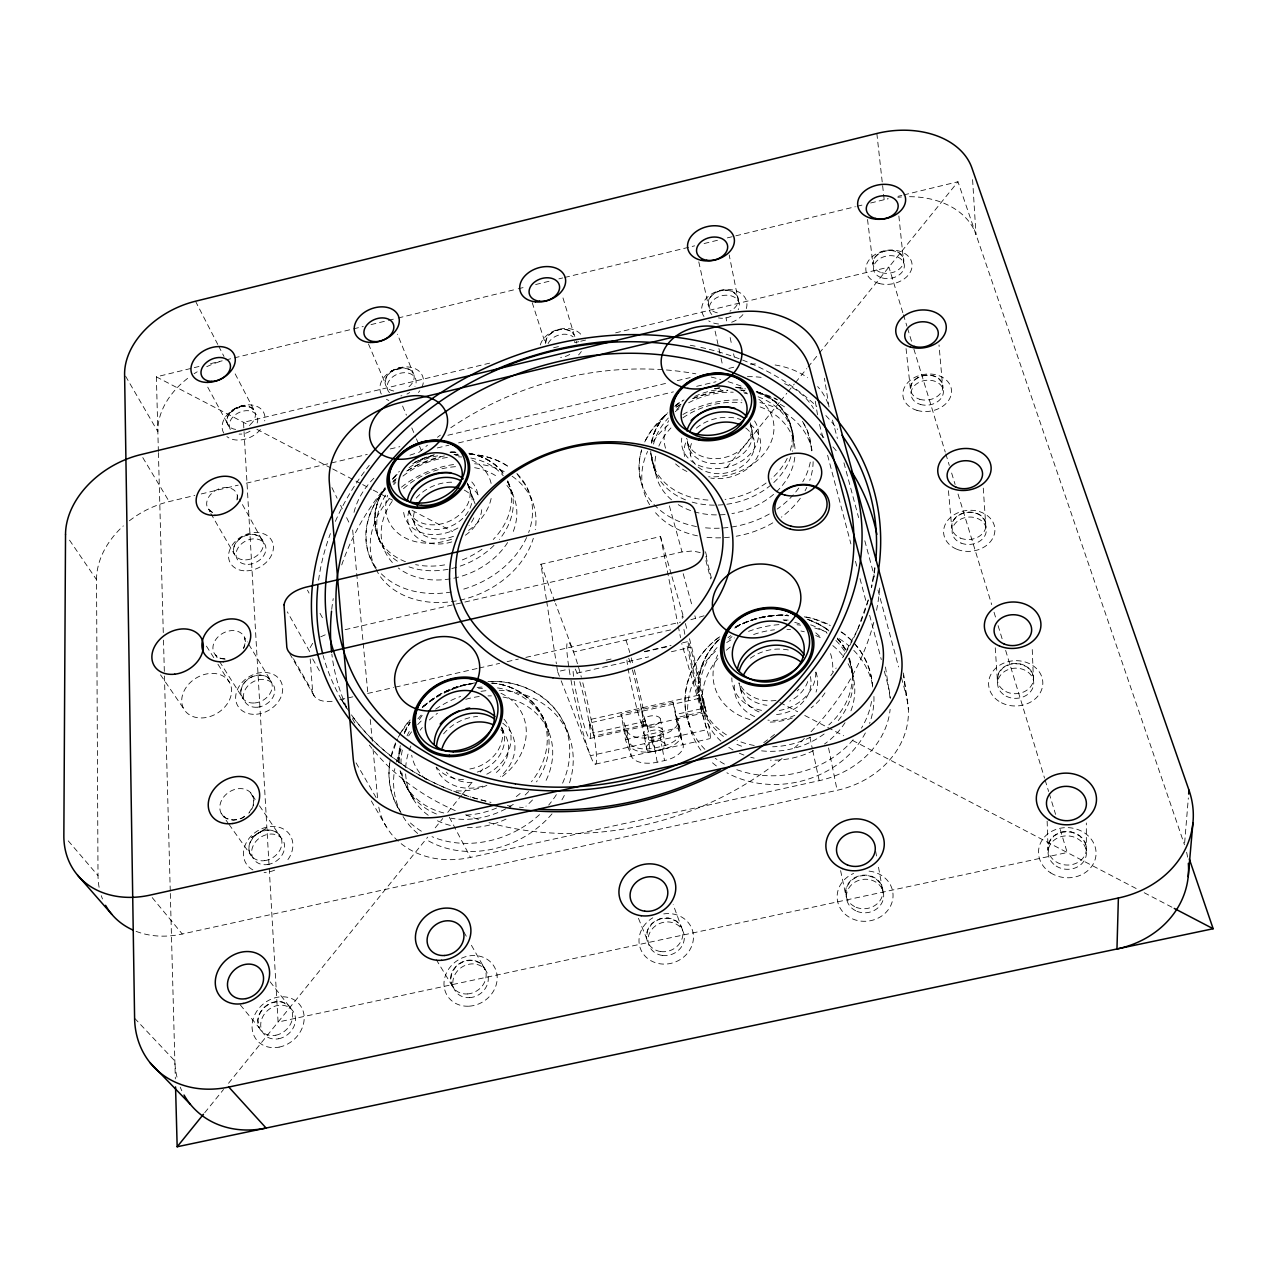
<?xml version="1.0" encoding="UTF-8"?>
<svg xmlns="http://www.w3.org/2000/svg" width="1277" height="1277" viewBox="0 0 1277 1277"><rect width="100%" height="100%" fill="white"/><g stroke="black" fill="none" stroke-linecap="round" stroke-linejoin="round"><path stroke-width="0.75" stroke-dasharray="5 3.75" d="M398.999 762.289L400.355 745.8M1184.641 842.852L1188.344 797.965M236.915 499.993L237.346 495.38M390.235 760.166C386.915 777.853 390.57 796.465 400.276 811.629M874.857 567.467L871.441 587.212M400.26 745.529L398.679 757.325L399.254 763.087M545.886 342.507L546.412 338.804C550.914 330.711 561.513 327.215 570.005 330.839L574.123 334.718L562.008 294.684M641.629 450.111C638.053 462.178 638.308 475.283 642.778 487.096M651.717 442.975L653.712 434.02L659.826 422.001L667.807 412.439M391.113 756.846L397.53 738.856M243.524 648.445L245.328 642.507L244.306 636.984L247.291 641.916M868.264 599.807L858.016 628.428M651.621 441.507L655.404 429.934L661.981 418.952L667.185 413.301M404.25 733.445L410.348 722.175M857.314 630.199L842.038 658.724M404.298 733.094L409.853 722.67M384.968 488.468C371.974 505.963 371.719 530.354 383.77 548.424C371.974 530.29 371.623 505.74 385.175 488.421M645.508 440.357L651.047 431.003L666.482 414.291M398.232 737.228L401.042 732.631M401.968 731.082L410.54 719.35M248.792 813.178L253.133 806.09L253.724 798.62L250.468 792.458L256.964 802.052M830.784 675.629L836.148 668.031M312.657 643.289L310.183 647.535L309.609 651.398L287.309 611.843M204.735 1112.698L223.523 1089.473M228.535 1083.279L427.715 837.121M435.218 827.831L442.736 818.541M447.748 812.348L461.524 795.316M462.785 793.767L471.548 782.929M480.328 772.09L482.834 768.993M726.821 467.446L779.289 402.574M780.55 401.042L786.792 393.316M788.037 391.768L794.294 384.042M795.539 382.509L806.777 368.606M808.038 367.058L818.03 354.703M819.275 353.154L957.973 181.749L1184.481 844.799M385.718 488.979C365.86 509.395 358.789 542.917 375.23 567.515M719.605 639.027C700.243 656.809 692.788 685.797 703.18 710.251C692.772 685.845 700.211 656.234 720.1 638.963M393.22 478.524L395.647 475.778M392.39 479.434L397.865 473.767M392.598 482.067L395.519 479.402M422.623 707.282C436.319 694.704 453.75 685.733 472.33 683.642M674.751 406.405L683.977 399.924M719.813 636.792C691.687 656.426 676.124 695.406 690.474 727.922L688.862 722.926M423.581 706.165C437.229 694.496 453.926 685.621 471.963 683.738M675.278 405.91L682.285 400.643M422.24 707.458C436.782 695.502 454.181 686.755 472.777 683.434M244.545 816.211L241.704 818.222L233.483 820.057L226.077 818.27L221.16 813.257L227.897 822.771M241.481 406.054L229.126 413.157L234.665 408.848L242.55 405.623L234.473 408.848L241.481 406.054C234.138 408.065 226.173 413.812 226.891 422.288L228.95 426.31L206.746 385.303M676.06 407.235L682.11 403.819M406.756 471.021L417.419 465.051L440.421 456.815M734.706 628.092C750.557 618.339 769.648 614.061 788.164 615.69M412.726 463.727L421.266 459.193L434.132 454.947L415.775 462.082M735.137 627.725C751.115 618.26 770.191 613.902 788.691 615.833M320.655 636.84L326.673 634.174M704.042 615.785L689.979 619.999M735.632 626.752C751.706 618.882 769.504 614.844 787.414 614.987M693.124 398.504L709.916 392.901L727.411 390.379M158.38 451.579L156.369 376.859L198.973 366.483M210.577 363.658L222.198 360.832M225.79 359.954L351.925 329.258M353.585 328.843L363.275 326.497M371.016 324.613L386.787 320.766M388.447 320.367L396.461 318.42M398.137 318.005L516.515 289.193M518.191 288.794L526.188 286.846M535.622 284.548L551.361 280.717M558.863 278.881L562.726 277.939M564.673 277.476L694.64 245.838M704.09 243.54L717.882 240.188M727.331 237.889L855.351 206.714M857.075 206.299L863.092 204.831M870.627 203.011L888.265 198.717M897.954 196.355L901.817 195.413M903.765 194.934L957.973 181.749M489.65 363.147L243.508 422.368L278.083 1022.047L1067.205 852.525L1059.655 827.735M553.611 347.759L561.369 345.891M574.937 342.635L578.816 341.693M580.748 341.23L586.558 339.826M615.642 332.834L888.92 267.101L902.855 312.865M129.36 520.808A79.142 58.87 -29.4 0 1 169.171 501.574L194.806 495.46M201.239 493.944L238.208 485.132M246.253 483.217L367.297 454.42M390.267 448.961L399.861 446.679M447.876 435.249L668.063 382.845M677.257 380.658L690.139 377.593M728.88 368.383L734.419 367.058M437.293 447.94L448.897 445.194M458.571 442.896L673.426 391.863M696.651 386.34L715.998 381.743M546.364 599.392L540.889 564.242L660.512 536.532L671.415 574.762M345.109 629.689L461.22 602.888M464.876 602.042L682.03 551.935L692.772 550.978L700.706 552.686M339.937 699.764L352.867 696.827M367.648 693.459L393.555 687.553M395.407 687.122L477.231 668.478M479.098 668.047L499.642 663.37M507.129 661.662L518.35 659.108M525.853 657.4L680.481 622.154M670.617 629.896L573.565 651.988L555.495 603.446M606.176 660.161L611.891 658.868M644.31 651.509L671.063 645.428M682.541 642.826L688.271 641.517M556.692 665.764L557.602 671.622L569.239 668.988M644.869 651.813L670.074 646.098M576.996 673.139L648.684 656.889M671.415 651.733L690.378 647.423M646.178 724.442L594.092 736.111L589.128 723.085L702.142 697.705L705.989 711.05L676.06 717.754L683.035 744.379A22.794 11.876 -10.4 0 1 664.551 760.581L657.224 762.209A22.794 11.876 -10.2 0 1 631.237 755.92L625.443 739.718A62.717 4.932 77.3 0 0 620.989 714.162L673.011 702.478L680.29 730.077A22.699 11.956 -10.4 0 1 661.917 746.343L654.606 747.971A22.683 11.956 -10.3 0 1 628.731 741.586L623.272 726.262M645.603 721.25L593.566 732.918L588.601 719.861L701.504 694.512L705.351 707.857L675.437 714.561L680.29 730.077M589.751 738.521L704.409 712.853A36.57 1.389 77.2 0 0 693.507 659.251A36.57 1.389 77.2 0 0 691.08 659.459A36.57 1.389 77.2 0 0 704.409 712.853M625.443 739.718L677.895 727.986L683.035 744.379M620.989 714.162L626.799 730.54A22.603 12.004 -10.3 0 0 652.611 736.989L659.874 735.36A22.619 12.02 -10.4 0 0 678.167 719.047M595.529 764.141L710.251 738.585M680.896 733.237A22.715 11.94 -10.4 0 1 662.508 749.503L655.197 751.131A22.715 11.94 -10.2 0 1 629.29 744.762L623.83 729.454M378.774 807.144A87.123 72.981 -27.1 0 0 470.479 857.41L819.196 780.678A88.464 74.992 -11.2 0 0 890.133 709.358M136.096 931.348A88.081 70.458 -36.5 0 0 182.276 934.014L837.121 790.303A88.943 75.63 -10.4 0 0 906.255 695.566L903.493 675.102M714.513 388.703L719.957 387.857M714.912 388.671L720.739 387.809M332.132 701.312C324.933 702.238 313.934 700.706 312.657 691.974L310.183 658.932M240.411 406.485L246.269 406.054L251.25 407.618L254.458 410.939L233.851 371.336M454.277 454.58L458.22 454.341M491.134 681.599C525.166 679.939 559.549 701.552 568.712 735.185M450.015 452.202L455.921 452.313M736.159 387.554L745.465 388.831M451.02 452.138L456.527 452.345M491.166 683.147C518.909 684.328 541.943 705.606 548.839 732.024C541.879 706.596 520.409 685.334 493.433 683.403M741.378 390.267L744.842 390.443M469.92 454.341C484.286 455.059 498.876 459.401 510.385 468.212M519.468 807.192L523.347 807.639M224.816 658.868L220.091 658.182L215.382 654.941L218.479 659.826M737.994 387.442L744.874 388.703M469.329 453.59C482.977 455.729 496.035 463.056 503.936 474.549M804.271 616.823L813.417 618.754L830.305 625.507M469.106 453.511C482.546 455.921 496.194 462.673 503.633 474.485M472.841 797.63L491.007 802.419M758.283 392.55L777.821 399.877M453.622 791.133L471.021 797.151M757.117 392.023C778.89 398.376 792.522 419.367 793.815 441.395C792.905 418.776 778.028 398.121 756.176 391.512M451.882 790.527C412.12 774.947 375.725 749.264 350.936 714.162M807.128 619.169L820.856 625.155L828.246 630.391M810.193 620.239L824.447 627.31L828.917 630.966M156.369 376.859L249.829 425.656M256.885 429.343L330.951 468.02M332.706 468.946L360.928 483.68M362.684 484.606L371.495 489.203M373.267 490.129L392.662 500.249M412.056 510.385L452.617 531.567M780.008 702.542L797.694 711.768M804.765 715.471L825.98 726.549M827.751 727.475L843.65 735.775M852.493 740.389L1137.137 889.031M1144.208 892.735L1172.494 907.5M840.984 631.892C859.373 644.039 871.297 664.998 872.622 686.994M212.285 512.332L207.864 508.39L209.843 511.822M517.185 474.134L526.571 486.617L532.062 500.488M134.596 1018.232L174.853 1060.979A93.46 78.791 -41.9 0 0 177.679 1079.751M837.393 638.771L842.086 644.007L845.821 650.935M68.256 840.857L98.01 875.591A88.081 70.458 -36.5 0 0 99.111 887.339M240.284 1004.919L259.247 1027.873L257.842 1020.211C259.327 1008.622 270.852 999.763 282.44 1002.126L288.985 1006.021L269.543 981.071M152.218 897.603L182.276 934.014M837.457 638.564L845.262 649.035M229.014 824.351L251.473 856.021L249.031 850.562C247.834 840.011 257.06 832.716 265.68 828.789L251.489 837.441C258.592 831.966 268.585 827.177 277.045 832.652L280.812 837.249L258.05 803.664M705.926 556.373L711.8 579.662M69.517 540.139L96.541 579.694L98.01 875.591M160.519 674.831L183.744 708.783M206.427 646.114L213.754 657.623M217.936 664.216L229.445 682.301A26.418 20.512 -31.6 0 1 204.049 717.802A26.418 20.512 -31.6 0 1 186.49 686.898A26.418 20.512 -31.6 0 1 229.445 682.301M219.5 661.454L243.237 698.886L240.938 693.986C239.693 680.785 256.294 670.696 267.611 677.289L271.187 681.391L248.297 643.56M348.733 710.986L340.56 697.96L346.45 708.304M436.207 959.538L453.527 988.031L450.653 980.768L451.835 972.675L456.767 965.588L464.333 961.102L472.825 960.24L480.296 963.209L485.068 969.323L470.575 943.783M142.785 457.597L169.171 501.574M371.288 800.95L386.277 826.698M125.577 376.172L157.853 431.674A74.609 53.762 -25.9 0 1 188.086 377.992M210.833 513.546L234.633 554.729L233.468 549.078C235.287 539.485 245.328 533.451 254.73 534.584L260.316 537.202L263.206 542.087L239.262 498.844M293.439 658.756L312.657 691.974M289.735 653.728L314.621 696.667M356.091 762.88L376.843 798.843M352.34 718.632L355.293 723.804M463.806 931.875L466.712 936.983M312.673 658.868L320.703 673.059M307.47 590.15L309.05 593.087M320.016 613.327L323.097 619.01M803.441 423.198L807.335 430.588L811.438 447.652M449.312 817.168L470.479 857.41M376.108 569.207L378.726 574.283A85.399 66.388 -22.5 0 0 461.492 599.839A85.399 66.388 -22.5 0 0 533.323 538.287M195.509 301.228L217.76 344.407M218.654 346.147L224.002 356.506M331.924 487.622L337.112 498.222M340.576 505.277L342.3 508.805M346.61 517.632L349.212 522.932M501.35 727.108L504.527 734.163M412.694 519.372L416.925 528.838M507.448 481.221L513.482 496.13L507.464 480.328M368.478 343.976L385.111 383.004L386.197 377.417L390.347 372.325L399.701 367.696L391.576 370.953L403.532 367.872L409.598 369.516L413.381 373.443L397.434 334.191M402.59 406.038L406.437 415.153M411.817 427.923L415.663 437.037M416.43 438.857L418.728 444.332M419.495 446.152L421.809 451.627M467.382 483.057L468.835 486.649M638.468 918.323L646.673 938.627L647.423 930.55L652.1 923.479L659.634 918.977L668.318 918.083L676.172 921.004L681.423 927.07L673.187 904.675M849.349 659.251L853.132 676.666L849.093 658.022M475.124 503.936L468.483 487.255A32.372 24.886 -22.5 0 1 449.632 526.731A32.372 24.886 -22.5 0 1 409.454 510.624M467.446 483.664L469.633 489.235M557.602 671.622L560.459 678.933M561.162 680.769L590.373 755.713L706.899 729.71L681.71 643.464M540.889 564.242L554.793 601.595M400.036 770.765L404.586 783.312L413.971 800.264L402.255 778.076L400.595 771.1M641.15 708.065L648.03 728.449A9.482 5.012 -10.3 0 0 649.003 737.084A9.482 5.012 -10.3 0 0 662.555 730.492A9.482 5.012 -10.3 0 0 648.046 728.449M650.983 737.212L654.606 747.971L652.611 736.989M641.74 711.273L648.604 731.625A9.498 4.996 -10.3 0 0 649.594 740.245A9.498 4.996 -10.3 0 0 663.146 733.652A9.498 4.996 -10.3 0 0 648.62 731.625M651.557 740.389L655.197 751.131L657.224 762.209M532.222 302.649L545.008 342.459M903.43 314.765L906.925 326.21M907.5 328.109L911.57 341.47M913.885 349.1L945.251 452.074M945.826 453.973L949.306 465.419M951.636 473.049L955.116 484.478M958.021 494.023L991.702 604.628M994.033 612.242L995.773 617.972M998.087 625.602L1002.748 640.846M1005.637 650.392L1044.554 778.156M1045.129 780.055L1048.625 791.501M1049.199 793.4L1055.584 814.375M671.973 576.677L683.418 616.807M683.195 573.692L692.421 606.974M694.864 615.785L695.678 618.707M669.403 505.868L682.03 551.935M832.476 420.069L837.409 438.49M843.937 462.833L858.607 517.664M864.8 540.778L874.522 577.076M877.985 590.022L898.593 666.961M901.45 677.608L906.255 695.566M819.499 424.411L823.042 437.915M827.608 455.25L850.897 543.922M855.462 561.273L856.979 567.052M860.012 578.625L866.604 603.686M869.637 615.243L881.29 659.586M884.322 671.143L888.377 686.563A88.464 74.992 -11.2 0 1 890.324 698.439M705.91 560.587L710.682 578.96M705.511 551.792L707.57 559.789M741.346 692.07L738.968 682.86A35.612 29.866 -12.5 0 0 766.95 705.271M688.016 445.114L690.538 455.123M715.104 331.142L718.488 346.594M718.919 348.525L720.611 356.267M721.026 358.199L722.718 365.924M698.79 261.865L708.304 305.171L708.815 299.664C713.204 291.3 724.059 288.187 732.599 291.635L737.037 295.466L738.329 300.733L729.199 254.985M809.873 737.148L812.3 748.514M812.715 750.397L819.196 780.678M840.601 870.627L845.933 895.784L846.252 887.738L850.674 880.667L858.16 876.166L867.035 875.224L875.288 878.097L881.034 884.115L882.95 891.953L878.065 864.689M725.943 317.59L726.645 320.942M730.141 337.543L731.529 344.088M733.573 353.825L734.259 357.033M751.945 430.078L754.068 440.198M828.581 747.955L837.121 790.303M650.839 453.239L655.676 473.751L651.589 458.986L651.206 451.882M660.512 536.532L677.848 624.022M678.231 625.953L680.545 637.622M660.385 718.903L662.444 729.949M659.874 735.36L661.917 746.343M662.508 749.503L664.551 760.581M875.623 851.057L876.676 856.899M641.98 723.021L643.975 734.083M644.55 737.26L646.561 748.418M663.034 733.126L665.221 745.481M626.799 730.54L628.731 741.586M629.29 744.762L631.237 755.92M815.269 401.233L817.519 414.77M824.431 378.215L824.958 381.488M825.485 384.76L829.06 407.283A80.611 62.19 -13 0 0 817.663 386.58M546.668 601.339L556.389 663.817M885.488 666.993L890.133 698.248M903.477 672.995L908.378 709.294M867.53 219.484L872.941 264.116L874.043 258.64C879.31 250.675 890.5 248.424 898.848 252.654L902.935 256.9L903.669 262.296L898.816 215.51M876.852 133.478L884.179 199.707A77.482 56.316 -9.4 0 1 887.515 198.957M906.063 348.605L910.485 389.788L911.57 383.802C916.934 375.199 928.922 372.932 937.605 377.673L941.963 382.382L942.809 388.288L939.01 344.95M352.66 529.987L367.904 693.906M370.298 719.59L372.309 741.314M373.044 749.216L377.641 798.588M948.444 490.703L951.78 527.96L952.85 521.431C958.293 512.093 971.19 509.794 980.225 515.142L984.886 520.377L985.86 526.874L983.226 487.479M995.246 647.806L997.417 680.641L998.438 673.458L1003.323 667.456L1010.953 663.976L1019.605 663.817L1027.299 667.025L1032.311 672.883L1033.46 680.05L1032.151 647.088M972.595 179.642L975.979 234.457A77.482 56.316 -9.4 0 0 908.777 196.69M1047.14 821.111L1048.098 850.227L1049.071 842.277L1054.148 835.717L1062.193 832.013L1071.371 832.013L1079.592 835.701L1085.003 842.293L1086.328 850.259A19.267 16.745 4.1 0 1 1056.063 861.799A19.267 16.745 4.1 0 1 1059.112 832.939A19.267 16.745 4.1 0 1 1086.344 850.163L1086.328 822.979M158.412 452.649L163.28 632.817M163.488 640.144L164.414 674.623M164.446 676.044L170.272 891.697M170.32 893.453L175.332 1078.937M750.477 364.264A80.611 62.19 -13 0 1 756.096 363.881M775.107 364.983A80.611 62.19 -13 0 1 807.623 377.705M96.541 579.694A79.142 58.87 -29.4 0 1 123.342 525.885M102.511 898.976A88.081 70.458 -36.5 0 1 101.282 895.672M760.118 406.916A70.953 55.278 -13.9 0 1 795.044 449.233M794.821 457.278A70.953 55.278 -13.9 0 1 731.929 513.593M725.128 514.503A70.953 55.278 -13.9 0 1 677.353 504.096M671.526 499.802A70.953 55.278 -13.9 0 1 656.218 453.973M658.852 446.12A70.953 55.278 -13.9 0 1 670.968 427.955M682.828 417.85A70.953 55.278 -13.9 0 1 741.873 402.75M750.222 422.767A32.947 25.444 -14 0 1 724.777 457.469A32.947 25.444 -14 0 1 686.435 438.266M848.04 663.689A76.843 64.856 -12.3 0 1 849.716 713.843M845.007 722.67A76.843 64.856 -12.3 0 1 824.479 744.044M813.497 750.621A76.843 64.856 -12.3 0 1 770.382 760.15M754.164 758.107A76.843 64.856 -12.3 0 1 750.684 757.245M743.948 755.074A76.843 64.856 -12.3 0 1 739.112 753.095M732.998 749.966A76.843 64.856 -12.3 0 1 727.315 746.327M720.898 741.139A76.843 64.856 -12.3 0 1 717.945 658.613M726.342 650.216A76.843 64.856 -12.3 0 1 730.364 646.96M753.606 634.541A76.843 64.856 -12.3 0 1 774.5 629.8M786.951 629.353A76.843 64.856 -12.3 0 1 790.495 629.561M800.918 630.998A76.843 64.856 -12.3 0 1 804.302 631.764M815.7 635.499A76.843 64.856 -12.3 0 1 823.25 639.17M832.796 645.603A76.843 64.856 -12.3 0 1 842.884 655.835M798.971 689.181A35.724 29.93 -12.5 0 1 797.199 690.857M776.049 700.419A35.724 29.93 -12.5 0 1 739.495 683.387M506.905 485.42A69.932 54.177 -22.5 0 1 511.933 534.632M507.623 542.533A69.932 54.177 -22.5 0 1 398.312 567.978M392.374 562.518A69.932 54.177 -22.5 0 1 393.045 500.057M403.484 488.66A69.932 54.177 -22.5 0 1 456.16 466.632M474.597 467.669A69.932 54.177 -22.5 0 1 498.142 477.343M467.749 484.334A32.468 24.917 -22.5 0 1 448.371 521.639A32.468 24.917 -22.5 0 1 408.049 509.331M503.058 697.05A75.806 63.323 -26 0 1 545.534 781.508M532.477 799.977A75.806 63.323 -26 0 1 525.964 806.186M506.027 819.1A75.806 63.323 -26 0 1 467.414 827.64M450.334 825.421A75.806 63.323 -26 0 1 436.399 820.249M428.226 815.269A75.806 63.323 -26 0 1 405.639 773.782M405.671 767.605A75.806 63.323 -26 0 1 410.891 746.007M420.181 730.205A75.806 63.323 -26 0 1 422.304 727.523M429.391 719.989A75.806 63.323 -26 0 1 437.452 713.284M465.786 699.301A75.806 63.323 -26 0 1 479.434 696.492M488.006 695.885A75.806 63.323 -26 0 1 491.406 695.885M501.909 728.544A35.245 29.211 -25.8 0 1 467.127 769.345M757.053 391.656A71.624 55.518 -13.9 0 1 790.335 450.318M787.223 458.331A71.624 55.518 -13.9 0 1 771.196 478.939M766.088 483.041A71.624 55.518 -13.9 0 1 725.065 499.403M707.985 500.057A71.624 55.518 -13.9 0 1 650.743 451.116M651.334 443.119A71.624 55.518 -13.9 0 1 667.073 412.95M675.182 405.623A71.624 55.518 -13.9 0 1 681.742 400.994M735.408 387.234A71.624 55.518 -13.9 0 1 743.422 388.128M849.365 658.182A77.642 65.223 -12.4 0 1 828.821 724.889M810.624 737.132A77.642 65.223 -12.4 0 1 772.649 746.79M754.228 745.481A77.642 65.223 -12.4 0 1 737.084 740.437M726.39 734.834A77.642 65.223 -12.4 0 1 718.871 639.745M735.6 627.151A77.642 65.223 -12.4 0 1 787.494 615.37M808.118 619.505A77.642 65.223 -12.4 0 1 828.901 630.439M837.281 638.069A77.642 65.223 -12.4 0 1 845.582 649.626M507.703 480.822A70.602 54.4 -22.5 0 1 493.257 539.469M482.02 549.19A70.602 54.4 -22.5 0 1 459.449 560.986M444.667 564.881A70.602 54.4 -22.5 0 1 415.616 564.642M405.447 561.688A70.602 54.4 -22.5 0 1 384.84 488.341M393.699 477.678A70.602 54.4 -22.5 0 1 397.147 474.405M414.466 462.434A70.602 54.4 -22.5 0 1 434.388 454.74M450.334 452.17A70.602 54.4 -22.5 0 1 455.091 452.01M468.914 453.191A70.602 54.4 -22.5 0 1 503.856 474.086M492.22 682.987A76.572 63.674 -25.9 0 1 531.44 781.811M520.138 793.48A76.572 63.674 -25.9 0 1 515.828 796.928M496.593 808.022A76.572 63.674 -25.9 0 1 464.541 815.141M443.742 812.954A76.572 63.674 -25.9 0 1 400.627 773.128M398.823 762.577A76.572 63.674 -25.9 0 1 400.1 745.433M404.761 731.577A76.572 63.674 -25.9 0 1 409.582 722.766M422.815 706.883A76.572 63.674 -25.9 0 1 469.904 683.674M758.921 399.366A55.613 42.939 -14 0 1 767.206 449.344A55.613 42.939 -14 0 1 708.591 476.784M686.914 471.484A55.613 42.939 -14 0 1 675.581 463.918M665.525 448.195A55.613 42.939 -14 0 1 668.621 420.708M676.698 409.502A55.613 42.939 -14 0 1 682.046 404.554M694.784 396.461A55.613 42.939 -14 0 1 720.978 389.501M743.358 391.784A55.613 42.939 -14 0 1 746.774 392.917M830.529 653.632A60.306 50.505 -12.5 0 1 832.572 671.542M824.974 692.884A60.306 50.505 -12.5 0 1 811.134 707.825M792.299 718.009A60.306 50.505 -12.5 0 1 766.599 722.112M749.87 719.558A60.306 50.505 -12.5 0 1 717.658 655.037M729.039 639.314A60.306 50.505 -12.5 0 1 732.008 636.6M783.934 620.43A60.306 50.505 -12.5 0 1 786.68 620.75M794.741 622.362A60.306 50.505 -12.5 0 1 801.126 624.469M815.748 632.849A60.306 50.505 -12.5 0 1 821.239 638.021M471.979 460.055A54.799 42.061 -22.5 0 1 491.597 485.994M491.134 498.461A54.799 42.061 -22.5 0 1 465.722 532.301M451.515 539.229A54.799 42.061 -22.5 0 1 387.617 495.348M393.619 483.201A54.799 42.061 -22.5 0 1 395.71 480.344M409.087 467.685A54.799 42.061 -22.5 0 1 440.9 455.378M455.586 455.298A54.799 42.061 -22.5 0 1 459.097 455.825M500.935 693.267A59.476 49.292 -25.8 0 1 499.435 778.507M486.872 785.403A59.476 49.292 -25.8 0 1 453.894 790.639M425.832 779.241A59.476 49.292 -25.8 0 1 411.673 755.218M419.335 719.574A59.476 49.292 -25.8 0 1 424.044 713.125M478.476 688.223A59.476 49.292 -25.8 0 1 482.451 688.431M504.096 719.238A41.71 34.623 -25.8 0 1 485.883 774.644M463.519 779.64A41.71 34.623 -25.8 0 1 436.622 767.365M502.755 723.213A41.423 34.495 -25.9 0 1 500.424 776.368M482.674 786.137A41.423 34.495 -25.9 0 1 436.143 767.078M443.598 733.844A41.423 34.495 -25.9 0 1 477.598 716.477M501.989 727.826A35.117 29.148 -25.8 0 1 477.231 772.09M500.696 729.662A34.878 29.052 -25.9 0 1 493.529 774.676M472.107 782.37A34.878 29.052 -25.9 0 1 446.359 772.138M471.788 481.94A38.438 29.563 -22.5 0 1 478.013 497.248M457.916 527.992A38.438 29.563 -22.5 0 1 403.468 509.284M481.732 509.715A38.198 29.483 -22.5 0 1 465.115 535.43M451.771 541.911A38.198 29.483 -22.5 0 1 409.231 509.97M416.238 498.094A38.198 29.483 -22.5 0 1 454.708 482.323M467.989 485.898A38.198 29.483 -22.5 0 1 479.051 496.37M473.847 517.855A32.164 24.822 -22.5 0 1 469.026 525.438M453.495 536.276A32.164 24.822 -22.5 0 1 422.687 534.488A32.164 24.822 -22.5 0 1 414.802 510.417M464.317 490.129A32.164 24.822 -22.5 0 1 474.629 501.127M754.563 420.947A38.996 30.169 -14 0 1 726.741 467.318A38.996 30.169 -14 0 1 681.774 438.091M750.078 424.299A38.757 30.089 -13.9 0 1 754.867 461.013A38.757 30.089 -13.9 0 1 710.73 478.061M684.6 456.512A38.757 30.089 -13.9 0 1 687.297 439.08M696.3 428.146A38.757 30.089 -13.9 0 1 740.756 419.51M750.349 425.704A32.851 25.412 -14 0 1 725.639 462.593A32.851 25.412 -14 0 1 687.585 440.469M745.704 427.987A32.643 25.332 -13.9 0 1 747.492 461.54A32.643 25.332 -13.9 0 1 705.654 471.389A32.643 25.332 -13.9 0 1 692.788 440.437M815.811 672.229A42.285 35.469 -12.5 0 1 777.789 710.73M761.555 710.363A42.285 35.469 -12.5 0 1 731.833 677.864M815.939 672.085A41.997 35.325 -12.4 0 1 816.051 692.054M794.789 715.28A41.997 35.325 -12.4 0 1 767.892 720.116M754.627 716.605A41.997 35.325 -12.4 0 1 734.467 683.706M750.333 658.246A41.997 35.325 -12.4 0 1 790.255 650.408M807.734 681.535A35.612 29.866 -12.5 0 1 789.713 701.153M810.352 676.587A35.357 29.754 -12.4 0 1 775.985 714.561M759.049 711.928A35.357 29.754 -12.4 0 1 740.788 686.675M512.077 476.193A85.399 66.388 -22.5 0 1 535.271 529.716M375.486 568.568A85.399 66.388 -22.5 0 1 389.517 498.605M401.489 487.175A85.399 66.388 -22.5 0 1 457.246 464.078M474.629 463.759A85.399 66.388 -22.5 0 1 504.192 471.564M499.195 690.282A92.519 77.53 -26 0 1 568.52 785.786M564.322 795.459A92.519 77.53 -26 0 1 560.779 801.796M552.015 813.848A92.519 77.53 -26 0 1 425.895 839.356M417.707 833.482A92.519 77.53 -26 0 1 394.832 768.626M396.349 762.034A92.519 77.53 -26 0 1 402.383 746.454M408.656 735.887A92.519 77.53 -26 0 1 411.817 731.529M417.675 724.618A92.519 77.53 -26 0 1 422.831 719.43M435.649 709.182A92.519 77.53 -26 0 1 460.598 696.46M480.998 691.336A92.519 77.53 -26 0 1 487.527 690.57M873.931 696.46A93.78 79.382 -12.2 0 1 869.573 723.405M865.359 732.95A93.78 79.382 -12.2 0 1 726.9 772.777M716.381 765.961A93.78 79.382 -12.2 0 1 709.757 760.326M700.945 750.317A93.78 79.382 -12.2 0 1 716.748 650.169M726.709 642.554A93.78 79.382 -12.2 0 1 734.323 637.925M748.561 631.365A93.78 79.382 -12.2 0 1 779.449 624.597M797.04 624.772A93.78 79.382 -12.2 0 1 800.615 625.155M814.758 627.997A93.78 79.382 -12.2 0 1 826.682 632.147M839.244 638.708A93.78 79.382 -12.2 0 1 848.918 645.843M853.818 650.424A93.78 79.382 -12.2 0 1 872.989 687.265M813.13 461.651A86.628 67.745 -13.8 0 1 809.73 480.423M806.825 487.383A86.628 67.745 -13.8 0 1 805.037 490.831M800.328 498.222A86.628 67.745 -13.8 0 1 781.396 517.153M772.793 522.852A86.628 67.745 -13.8 0 1 736.254 536.228M729.406 537.202A86.628 67.745 -13.8 0 1 704.218 536.978M697.513 535.845A86.628 67.745 -13.8 0 1 653.521 510.305M649.61 504.686A86.628 67.745 -13.8 0 1 647.615 451.435M653.201 441.571A86.628 67.745 -13.8 0 1 669.387 423.884M682.876 414.514A86.628 67.745 -13.8 0 1 742.001 400.052M759.879 402.51A86.628 67.745 -13.8 0 1 812.619 453.654M897.859 197.312A77.482 56.316 -9.4 0 1 901.466 196.977M194.088 373.73A74.609 53.762 -25.9 0 1 197.185 371.799M206.73 366.691A74.609 53.762 -25.9 0 1 222.661 360.768M181.813 1090.766A93.46 78.791 -41.9 0 1 180.233 1087.158M1186.604 852.254A96.876 84.314 5.8 0 1 1187.738 858.128M841.607 632.051A94.418 79.685 -12.3 0 1 872.287 684.073M871.521 701.424A94.418 79.685 -12.3 0 1 861.464 728.145M853.148 739.702A94.418 79.685 -12.3 0 1 736.047 769.408M724.41 764.093A94.418 79.685 -12.3 0 1 715.184 758.251M704.872 749.328A94.418 79.685 -12.3 0 1 719.749 636.585M736.175 626.48A94.418 79.685 -12.3 0 1 786.808 614.971M806.058 616.999A94.418 79.685 -12.3 0 1 829.842 625.028M848.487 658.549A77.37 65.095 -12.4 0 1 837.169 721.888M824.112 733.988A77.37 65.095 -12.4 0 1 759.001 750.541M741.57 746.215A77.37 65.095 -12.4 0 1 733.573 742.719M723.468 736.446A77.37 65.095 -12.4 0 1 718.903 645.619M727.97 637.67A77.37 65.095 -12.4 0 1 730.811 635.627M783.152 619.888A77.37 65.095 -12.4 0 1 788.5 620.127M810.672 624.836A77.37 65.095 -12.4 0 1 827.113 633.248M835.908 640.495A77.37 65.095 -12.4 0 1 845.645 652.978M487.974 681.503A93.141 77.817 -26 0 1 561.752 784.988M556.373 794.661A93.141 77.817 -26 0 1 548.679 805.101M539.501 814.646A93.141 77.817 -26 0 1 432.025 836.674M421.378 831.231A93.141 77.817 -26 0 1 407.81 820.441M399.573 810.193A93.141 77.817 -26 0 1 389.677 763.486M391.161 755.872A93.141 77.817 -26 0 1 395.806 742.288M399.909 734.147A93.141 77.817 -26 0 1 409.646 720.132M423.15 706.692A93.141 77.817 -26 0 1 437.676 696.508M447.732 691.272A93.141 77.817 -26 0 1 475.379 682.812M497.519 687.904A76.317 63.563 -25.9 0 1 536.5 781.859M528.662 791.501A76.317 63.563 -25.9 0 1 523.458 796.545M513.29 804.366A76.317 63.563 -25.9 0 1 450.973 818.206M436.415 814.008A76.317 63.563 -25.9 0 1 401.92 772.936M400.994 763.774A76.317 63.563 -25.9 0 1 403.149 746.63M407.044 735.919A76.317 63.563 -25.9 0 1 409.278 731.466M417.866 718.855A76.317 63.563 -25.9 0 1 421.314 714.976M477.135 687.441A76.317 63.563 -25.9 0 1 482.307 687.074M802.435 421.362A87.187 67.936 -13.9 0 1 811.374 452.218M810.272 462.178A87.187 67.936 -13.9 0 1 802.77 481.796M798.779 488.006A87.187 67.936 -13.9 0 1 777.118 509.092M769.281 514.024A87.187 67.936 -13.9 0 1 702.494 527.497M696.508 526.571A87.187 67.936 -13.9 0 1 641.677 449.919M644.741 441.954A87.187 67.936 -13.9 0 1 667.296 413.604M676.762 406.788A87.187 67.936 -13.9 0 1 681.838 403.755M692.629 398.52A87.187 67.936 -13.9 0 1 727.874 390.171M739.846 390.012A87.187 67.936 -13.9 0 1 745.752 390.443M757.245 392.31A87.187 67.936 -13.9 0 1 776.576 399.126M758.075 396.78A71.4 55.438 -13.9 0 1 792.299 451.308M790.862 456.719A71.4 55.438 -13.9 0 1 691.48 501.925M685.526 499.866A71.4 55.438 -13.9 0 1 652.116 456.081M653.521 444.093A71.4 55.438 -13.9 0 1 668.382 417.994M675.23 411.657A71.4 55.438 -13.9 0 1 678.997 408.752M688.606 402.782A71.4 55.438 -13.9 0 1 733.253 392.199M744.491 393.252A71.4 55.438 -13.9 0 1 747.62 393.827M516.866 473.512A85.926 66.58 -22.5 0 1 528.63 532.525M526.603 537.505A85.926 66.58 -22.5 0 1 463.375 589.208M451.26 592.017A85.926 66.58 -22.5 0 1 380.514 572.99M376.3 568.026A85.926 66.58 -22.5 0 1 385.255 489.267M393.348 481.142A85.926 66.58 -22.5 0 1 396.301 478.62M407.459 470.575A85.926 66.58 -22.5 0 1 446.216 455.602M453.973 454.5A85.926 66.58 -22.5 0 1 457.836 454.181M469.313 454.117A85.926 66.58 -22.5 0 1 509.331 467.19M507.751 482.211A70.379 54.32 -22.5 0 1 499.387 539.421M494.007 545.359A70.379 54.32 -22.5 0 1 409.007 566.86M397.37 561.162A70.379 54.32 -22.5 0 1 387.011 493.098M393.667 484.701A70.379 54.32 -22.5 0 1 395.838 482.451M402.941 476.098A70.379 54.32 -22.5 0 1 447.525 457.469M458.603 456.863A70.379 54.32 -22.5 0 1 461.715 456.974M470.814 458.044A70.379 54.32 -22.5 0 1 503.298 475.81M235.67 429.391A15.021 10.854 -25.7 0 1 229.221 413.732A15.021 10.854 -25.7 0 1 251.473 407.762A15.021 10.854 -25.7 0 1 248.504 425.927M223.762 433.095A22.475 16.282 -25.8 0 1 241.034 406.022A22.475 16.282 -25.8 0 1 264.69 420.899M260.412 429.535A22.475 16.282 -25.8 0 1 226.891 436.622M252.846 869.892A26.178 21.374 -34.5 0 1 249.047 838.43A26.178 21.374 -34.5 0 1 284.244 829.475A26.178 21.374 -34.5 0 1 286.607 861.305M274.683 870.132A26.178 21.374 -34.5 0 1 264.1 872.478M574.794 341.374A15.164 11.206 -17.9 0 1 574.522 342.188M545.518 343.545A15.164 11.206 -17.9 0 1 558.384 329.769A15.164 11.206 -17.9 0 1 574.842 336.49M581.306 351.51A22.683 16.793 -17.9 0 1 578.561 354.91M540.283 344.934A22.683 16.793 -17.9 0 1 558.959 329.274A22.683 16.793 -17.9 0 1 581.418 335.021M393.763 391.017A15.069 11.046 -22 0 1 387.617 375.119A15.069 11.046 -22 0 1 409.997 369.739A15.069 11.046 -22 0 1 407.714 387.665M381.312 394.05A22.523 16.569 -22 0 1 390.475 371.623A22.523 16.569 -22 0 1 418.202 370.458A22.523 16.569 -22 0 1 418.409 392.502M388.815 400.451A22.523 16.569 -22 0 1 386.436 399.27M717.323 312.817A15.34 11.301 -13.7 0 1 711.05 296.136A15.34 11.301 -13.7 0 1 734.818 293.024A15.34 11.301 -13.7 0 1 729.949 311.173M703.978 316.504A22.938 16.936 -13.6 0 1 722 289.975A22.938 16.936 -13.6 0 1 746.263 308.683M742.911 314.605A22.938 16.936 -13.6 0 1 731.386 322.347M718.568 324.007A22.938 16.936 -13.6 0 1 708.735 320.91M869.062 871.122A27.998 25.141 -6.6 0 1 889.925 907.149A27.998 25.141 -6.6 0 1 844.815 913.917A27.998 25.141 -6.6 0 1 853.579 873.452M663.769 913.901A27.599 24.886 -21.7 0 1 692.31 944.389A27.599 24.886 -21.7 0 1 649.227 959.666A27.599 24.886 -21.7 0 1 652.802 917.796M244.673 816.61A18.117 14.542 -33.8 0 1 219.836 808.549A18.117 14.542 -33.8 0 1 242.502 788.739A18.117 14.542 -33.8 0 1 249.51 812.364M212.413 512.396A16.25 12.004 -27.4 0 1 208.614 497.2A16.25 12.004 -27.4 0 1 227.258 487.622A16.25 12.004 -27.4 0 1 237.33 499.594M225.167 659.124A17.128 13.185 -30 0 1 213.706 643.56A17.128 13.185 -30 0 1 235.223 630.758A17.128 13.185 -30 0 1 243.699 648.109M879.725 588.027A280.03 226.173 -18.7 0 1 876.437 610.869M873.787 622.33A280.03 226.173 -18.7 0 1 809.57 733.285M804.382 738.521A280.03 226.173 -18.7 0 1 792.139 749.966M782.083 758.474A280.03 226.173 -18.7 0 1 487.798 822.308M478.492 819.451A280.03 226.173 -18.7 0 1 464.03 814.247M455.266 810.624A280.03 226.173 -18.7 0 1 369.324 745.098M346.674 707.426A280.03 226.173 -18.7 0 1 331.844 654.079M331.733 609.337A280.03 226.173 -18.7 0 1 333.233 598.594M341.741 564.913A280.03 226.173 -18.7 0 1 385.159 487.527M392.741 478.572A280.03 226.173 -18.7 0 1 399.382 471.309M419.239 452.17A280.03 226.173 -18.7 0 1 427.492 445.162M437.452 437.309A280.03 226.173 -18.7 0 1 440.357 435.138M450.765 427.763A280.03 226.173 -18.7 0 1 695.837 373.826M711.209 377.066A280.03 226.173 -18.7 0 1 720.643 379.508M728.098 381.679A280.03 226.173 -18.7 0 1 744.475 387.314M756.83 392.406A280.03 226.173 -18.7 0 1 786.744 408.225M820.265 433.941A280.03 226.173 -18.7 0 1 825.485 439.017M832.923 446.918A280.03 226.173 -18.7 0 1 836.467 451.02M874.953 568.217A285.218 228.216 -18.7 0 1 871.568 587.5M868.248 600.445A285.218 228.216 -18.7 0 1 843.395 656.825M774.532 734.435A285.218 228.216 -18.7 0 1 763.758 742.655M511.039 806.202A285.218 228.216 -18.7 0 1 507.368 805.611M485.707 801.174A285.218 228.216 -18.7 0 1 453.686 791.229M446.503 788.372A285.218 228.216 -18.7 0 1 352.372 716.317M346.051 707.075A285.218 228.216 -18.7 0 1 323.145 655.484M318.596 580.141A285.218 228.216 -18.7 0 1 330.408 533.61M335.356 521.399A285.218 228.216 -18.7 0 1 369.245 465.323M690.218 345.253A285.218 228.216 -18.7 0 1 695.518 346.259M700.786 347.36A285.218 228.216 -18.7 0 1 816.817 406.453M825.852 415.552A285.218 228.216 -18.7 0 1 837.664 429.423M689.484 638.692A62.94 2.394 77.2 0 1 707.889 720.851A62.94 2.394 77.2 0 1 705.463 724.618A62.94 2.394 77.2 0 1 686.563 643.241M684.839 634.318A62.94 2.394 77.2 0 1 683.434 626.544M682.285 618.419A62.94 2.394 77.2 0 1 683.275 617.35M685.318 623.527A62.94 2.394 77.2 0 1 687.042 629.513M582.791 682.748A62.637 5.858 77.3 0 1 595.162 764.173A62.637 5.858 77.3 0 1 570.979 680.034M570.037 674.735A62.637 5.858 77.3 0 1 568.169 641.964A62.637 5.858 77.3 0 1 581.338 677.225M647.886 734.69A62.781 4.246 77.3 0 1 644.614 743.613M625.969 640.064A62.781 4.246 77.3 0 1 629.753 652.531M631.221 657.831A62.781 4.246 77.3 0 1 632.753 663.609M634.334 669.802A62.781 4.246 77.3 0 1 643.257 709.15M354.016 512.364A79.493 61.2 -22.9 0 1 375.997 476.145M409.965 455.203A79.493 61.2 -22.9 0 1 418.441 452.489M747.412 376.667A80.802 62.605 -13.4 0 1 762.672 377.561M784.573 383.659A80.802 62.605 -13.4 0 1 813.545 408.528M632.386 669.85A36.474 2.458 77.3 0 1 643.145 720.451A36.474 2.458 77.3 0 1 637.175 709.757A36.474 2.458 77.3 0 1 626.895 660.033M628.699 658.166A36.474 2.458 77.3 0 1 630.982 664.982M673.011 702.478A62.86 3.32 77.2 0 1 677.895 727.986M579.822 681.758A36.395 3.4 77.3 0 1 590.006 729.422A36.395 3.4 77.3 0 1 585.217 729.039A36.395 3.4 77.3 0 1 574.171 681.279M573.533 676.347A36.395 3.4 77.3 0 1 573.165 669.244M575.209 669.036A36.395 3.4 77.3 0 1 578.321 676.922M230.339 429.503A14.989 10.854 -25.8 0 1 243.891 410.955A14.989 10.854 -25.8 0 1 256.374 424.73M250.053 431.179A14.989 10.854 -25.8 0 1 239.102 434.116M576.358 341.47A15.116 11.19 -17.9 0 1 576.629 343.05M569.75 354.415A15.116 11.19 -17.9 0 1 560.635 357.384M548.088 343.577A15.116 11.19 -17.9 0 1 573.118 336.841M389.517 392.741A15.021 11.046 -22 0 1 400.339 373.219A15.021 11.046 -22 0 1 414.961 386.628M409.709 392.47A15.021 11.046 -22 0 1 406.948 394.082M401.872 395.742A15.021 11.046 -22 0 1 400.834 395.902M711.832 314.525A15.292 11.301 -13.6 0 1 722.75 295.53A15.292 11.301 -13.6 0 1 738.234 309.641M731.003 316.281A15.292 11.301 -13.6 0 1 718.424 317.909M245.631 559.901A15.755 11.86 -27.7 0 0 262.583 540.219A15.755 11.86 -27.7 0 0 237.059 541.225A15.755 11.86 -27.7 0 0 245.631 559.901M246.876 570.835A23.561 17.766 -27.7 0 0 272.145 541.336A23.561 17.766 -27.7 0 0 233.946 542.885A23.561 17.766 -27.7 0 0 246.876 570.835M1050.732 872.909A28.796 25.061 4.2 0 0 1095.953 855.446A28.796 25.061 4.2 0 0 1055.185 829.731A28.796 25.061 4.2 0 0 1050.732 872.909M881.673 272.703A15.579 11.365 -9.6 0 0 903.781 259.774A15.579 11.365 -9.6 0 0 879.598 253.117A15.579 11.365 -9.6 0 0 881.673 272.703M879.039 283.43A23.305 17.016 -9.6 0 0 912.033 264.036A23.305 17.016 -9.6 0 0 875.83 254.107A23.305 17.016 -9.6 0 0 879.039 283.43M960.655 538.176A17.192 13.696 -5.7 0 0 985.988 524.831A17.192 13.696 -5.7 0 0 959.857 514.455A17.192 13.696 -5.7 0 0 960.655 538.176M957.08 549.349A25.7 20.512 -5.6 0 0 994.895 529.317A25.7 20.512 -5.6 0 0 955.787 513.817A25.7 20.512 -5.6 0 0 957.08 549.349M919.807 399.302A16.346 12.451 -8 0 0 942.889 385.526A16.346 12.451 -8 0 0 917.333 377.88A16.346 12.451 -8 0 0 919.807 399.302M916.982 410.348A24.439 18.644 -8 0 0 951.445 389.677A24.439 18.644 -8 0 0 913.199 378.263A24.439 18.644 -8 0 0 916.982 410.348M1005.829 691.543A18.149 15.132 -2.1 0 0 1033.556 678.885A18.149 15.132 -2.1 0 0 1006.867 665.349A18.149 15.132 -2.1 0 0 1005.829 691.543M1001.439 702.749A27.12 22.651 -2 0 0 1042.814 683.754A27.12 22.651 -2 0 0 1002.876 663.513A27.12 22.651 -2 0 0 1001.439 702.749M264.738 860.634A17.511 14.27 -34.5 0 0 280.03 835.812A17.511 14.27 -34.5 0 0 251.393 839.819A17.511 14.27 -34.5 0 0 264.738 860.634M254.714 702.973A16.569 12.993 -30.4 0 0 270.932 680.896A16.569 12.993 -30.4 0 0 243.843 683.259A16.569 12.993 -30.4 0 0 254.714 702.973M256.565 714.226A24.774 19.458 -30.4 0 0 280.701 681.152A24.774 19.458 -30.4 0 0 240.204 684.759A24.774 19.458 -30.4 0 0 256.565 714.226M275.848 1035.216A18.628 15.707 -40.7 0 0 290.023 1007.266A18.628 15.707 -40.7 0 0 259.838 1013.204A18.628 15.707 -40.7 0 0 275.848 1035.216M279.104 1047.124A27.839 23.497 -40.8 0 0 300.191 1005.286A27.839 23.497 -40.8 0 0 255.049 1014.257A27.839 23.497 -40.8 0 0 279.104 1047.124M856.101 907.261A18.74 16.809 -6.7 0 0 882.902 890.277A18.74 16.809 -6.7 0 0 853.738 878.241A18.74 16.809 -6.7 0 0 856.101 907.261M467.382 993.953A18.469 16.218 -33.8 0 0 484.238 967.631A18.469 16.218 -33.8 0 0 453.463 969.53A18.469 16.218 -33.8 0 0 467.382 993.953M469.202 1006.18A27.599 24.279 -33.9 0 0 494.295 966.769A27.599 24.279 -33.9 0 0 448.259 969.69A27.599 24.279 -33.9 0 0 469.202 1006.18M660.752 951.557A18.469 16.633 -21.7 0 0 682.046 928.587A18.469 16.633 -21.7 0 0 651.222 924.372A18.469 16.633 -21.7 0 0 660.752 951.557M651.318 751.355A9.53 4.98 -10.3 0 0 665.253 744.986A9.53 4.98 -10.3 0 0 650.935 742.671A9.53 4.98 -10.3 0 0 651.318 751.355M646.721 725.99A9.45 5.028 -10.3 0 0 660.512 719.605A9.45 5.028 -10.3 0 0 646.306 717.227A9.45 5.028 -10.3 0 0 646.721 725.99M1056.175 866.061A19.203 16.713 4.2 0 0 1086.344 854.473A19.203 16.713 4.2 0 0 1059.208 837.265A19.203 16.713 4.2 0 0 1056.175 866.061M882.279 277.955A15.532 11.349 -9.6 0 0 904.324 265.057A15.532 11.349 -9.6 0 0 880.204 258.401A15.532 11.349 -9.6 0 0 882.279 277.955M961.07 543.092A17.128 13.68 -5.6 0 0 986.323 529.779A17.128 13.68 -5.6 0 0 960.272 519.388A17.128 13.68 -5.6 0 0 961.07 543.092M920.334 404.41A16.282 12.435 -8 0 0 943.336 390.666A16.282 12.435 -8 0 0 917.86 383.02A16.282 12.435 -8 0 0 920.334 404.41M1006.116 696.173A18.086 15.101 -2 0 0 1033.732 683.562A18.086 15.101 -2 0 0 1007.154 670.026A18.086 15.101 -2 0 0 1006.116 696.173M267.5 864.561A17.447 14.239 -34.5 0 0 282.728 839.803A17.447 14.239 -34.5 0 0 254.187 843.778A17.447 14.239 -34.5 0 0 267.5 864.561M248.201 564.386A15.707 11.844 -27.7 0 0 265.089 544.736A15.707 11.844 -27.7 0 0 239.629 545.726A15.707 11.844 -27.7 0 0 248.201 564.386M257.379 707.219A16.521 12.978 -30.4 0 0 273.517 685.174A16.521 12.978 -30.4 0 0 246.525 687.537A16.521 12.978 -30.4 0 0 257.379 707.219M278.721 1038.744A18.548 15.659 -40.8 0 0 292.832 1010.873A18.548 15.659 -40.8 0 0 262.743 1016.779A18.548 15.659 -40.8 0 0 278.721 1038.744M856.931 911.315A18.66 16.761 -6.6 0 0 883.652 894.395A18.66 16.761 -6.6 0 0 854.584 882.375A18.66 16.761 -6.6 0 0 856.931 911.315M469.601 997.656A18.405 16.186 -33.9 0 0 486.377 971.398A18.405 16.186 -33.9 0 0 455.697 973.282A18.405 16.186 -33.9 0 0 469.601 997.656M662.284 955.419A18.405 16.585 -21.7 0 0 683.498 932.529A18.405 16.585 -21.7 0 0 652.77 928.315A18.405 16.585 -21.7 0 0 662.284 955.419"/><path stroke-width="1.5" d="M184.032 1095.027A93.46 78.791 -41.9 0 0 266.095 1128.038L228.791 1087.046A97.595 80.946 -40.7 0 1 134.596 1018.232L124.603 374.48A77.29 54.336 -25.7 0 1 195.509 301.228L876.852 133.478A80.355 57.034 -9.8 0 1 971.877 167.894L1188.983 790.16A101.266 86.932 4.1 0 1 1118.381 898.002L1116.96 948.987A96.876 84.314 5.8 0 0 1188.344 863.348M1188.664 794.055L1188.983 790.16M1188.201 876.613L1192.926 822.931M175.556 1086.919L177.168 1146.762L203.474 1114.246M228.791 1087.046L1118.381 898.002M177.168 1146.762L1213.15 928.73L1189.302 858.942M1174.249 908.426L1213.15 928.73M150.255 1062.927L190.401 1104.366M77.546 875.144L111.706 914.204M132.521 929.848A88.081 70.458 -36.5 0 1 105.576 905.345M686.898 430.924A32.947 25.444 -14 0 1 713.236 407.906A32.947 25.444 -14 0 1 746.806 416.797M737.388 669.882A35.724 29.93 -12.5 0 1 766.072 641.453A35.724 29.93 -12.5 0 1 804.239 654.814M407.331 501.143A32.468 24.917 -22.5 0 1 429.583 475.459A32.468 24.917 -22.5 0 1 463.2 478.763M434.292 744.331A35.245 29.211 -25.8 0 1 456.527 712.422A35.245 29.211 -25.8 0 1 494.885 716.541M440.15 724.043A41.71 34.623 -25.8 0 1 459.018 710.89M466.185 708.687A41.71 34.623 -25.8 0 1 469.776 708.017M436.495 748.146A35.117 29.148 -25.8 0 1 457.198 717.562A35.117 29.148 -25.8 0 1 494.359 718.887M442.161 748.178A34.878 29.052 -25.9 0 1 492.89 724.602M412.04 488.532A38.438 29.563 -22.5 0 1 450.765 472.682M410.587 500.903A32.372 24.886 -22.5 0 1 460.422 480.487M417.148 505.293A32.164 24.822 -22.5 0 1 458.954 488.085M691.112 420.532A38.996 30.169 -14 0 1 735.025 408.321M690.282 430.381A32.851 25.412 -14 0 1 743.549 417.818M696.029 435.553A32.643 25.332 -13.9 0 1 740.676 425.049M739.096 671.606A35.612 29.866 -12.5 0 1 767.158 646.194A35.612 29.866 -12.5 0 1 803.472 657.112M743.533 675.006A35.357 29.754 -12.4 0 1 800.998 662.077M851.392 471.277A280.03 226.173 -18.7 0 1 876.852 534.393M331.653 652.308A280.03 226.173 -18.7 0 1 331.541 611.14M841.99 435.249A285.218 228.216 -18.7 0 1 875.783 560.555M720.388 769.616A285.218 228.216 -18.7 0 1 539.197 809.203M322.698 653.744A285.218 228.216 -18.7 0 1 317.925 585.584M492.092 371.208A285.218 228.216 -18.7 0 1 617.286 340.783M65.526 534.297L63.85 835.717A91.162 71.735 -35.8 0 0 150.143 895.097L827.991 745.018A92.104 77.163 -10.9 0 0 899.806 647.838L820.728 354.862A83.213 63.02 -13.3 0 0 725.224 314.222L140.965 454.58A81.648 59.556 -29.1 0 0 65.526 534.297M284.021 604.771L286.814 647.327C288.778 657.863 302.777 657.974 311.061 655.979L682.333 570.58C691.511 568.313 704.265 562.391 703.483 551.233L694.864 510.545C691.128 500.345 677.353 500.792 668.541 502.707L305.857 587.197C296.839 589.543 285.952 594.683 284.021 604.771M714.258 327.279L401.058 402.399A82.031 61.982 -22.8 0 0 329.338 482.339L353.122 757.74A90.172 74.353 -26.7 0 0 448.403 815.412L809.474 735.265A91.609 76.492 -11.7 0 0 881.322 638.739L809.794 368.383A83.42 63.451 -13.6 0 0 714.258 327.279M174.726 674.192A27.296 20.815 -31.1 0 0 201.191 637.893A27.296 20.815 -31.1 0 0 156.911 642.826A27.296 20.815 -31.1 0 0 174.726 674.192M703.02 437.564A33.378 25.572 -14.1 0 0 746.534 404.155A33.378 25.572 -14.1 0 0 692.741 394.465A33.378 25.572 -14.1 0 0 703.02 437.564M699.126 438.873A41.854 32.021 -14.1 0 0 753.59 396.939A41.854 32.021 -14.1 0 0 686.1 384.968A41.854 32.021 -14.1 0 0 699.126 438.873M754.292 680.465A36.235 30.153 -12.7 0 0 803.967 645.396A36.235 30.153 -12.7 0 0 746.582 628.763A36.235 30.153 -12.7 0 0 754.292 680.465M749.775 683.115A45.445 37.767 -12.7 0 0 811.964 639.027A45.445 37.767 -12.7 0 0 739.926 618.387A45.445 37.767 -12.7 0 0 749.775 683.115M421.729 505.341A32.883 25.045 -22.4 0 0 461.284 467.877A32.883 25.045 -22.4 0 0 408.161 464.078A32.883 25.045 -22.4 0 0 421.729 505.341M417.531 507.113A41.247 31.35 -22.4 0 0 467.031 460.103A41.247 31.35 -22.4 0 0 400.403 455.522A41.247 31.35 -22.4 0 0 417.531 507.113M453.159 751.866A35.724 29.419 -25.7 0 0 492.651 707.011A35.724 29.419 -25.7 0 0 433.813 704.696A35.724 29.419 -25.7 0 0 453.159 751.866M449.408 755.218A44.823 36.841 -25.6 0 0 498.828 698.918A44.823 36.841 -25.6 0 0 425.002 696.22A44.823 36.841 -25.6 0 0 449.408 755.218M510.513 808.293A290.055 231.903 -18.7 0 0 873.899 490.288A290.055 231.903 -18.7 0 0 403.708 420.835A290.055 231.903 -18.7 0 0 510.513 808.293M1054.898 817.408A19.985 17.176 2.7 0 0 1086.328 805.34A19.985 17.176 2.7 0 0 1058.074 787.813A19.985 17.176 2.7 0 0 1054.898 817.408M1049.103 819.898A30.089 25.827 2.6 0 0 1096.368 801.637A30.089 25.827 2.6 0 0 1053.748 775.378A30.089 25.827 2.6 0 0 1049.103 819.898M875.336 218.415A16.058 11.477 -10 0 0 898.13 205.166A16.058 11.477 -10 0 0 873.229 198.605A16.058 11.477 -10 0 0 875.336 218.415M871.297 218.383A24.167 17.239 -10 0 0 905.553 198.414A24.167 17.239 -10 0 0 868.057 188.661A24.167 17.239 -10 0 0 871.297 218.383M956.361 487.335A17.766 13.935 -6.3 0 0 982.556 473.591A17.766 13.935 -6.3 0 0 955.563 463.184A17.766 13.935 -6.3 0 0 956.361 487.335M951.764 488.484A26.753 20.927 -6.3 0 0 991.128 467.749A26.753 20.927 -6.3 0 0 950.471 452.202A26.753 20.927 -6.3 0 0 951.764 488.484M914.396 346.434A16.872 12.626 -8.5 0 0 938.228 332.323A16.872 12.626 -8.5 0 0 911.89 324.725A16.872 12.626 -8.5 0 0 914.396 346.434M910.357 347.025A25.396 18.963 -8.5 0 0 946.177 325.731A25.396 18.963 -8.5 0 0 906.494 314.413A25.396 18.963 -8.5 0 0 910.357 347.025M1004.105 643.975A18.804 15.436 -2.9 0 0 1031.64 629.274A18.804 15.436 -2.9 0 0 1002.86 617.254A18.804 15.436 -2.9 0 0 1004.105 643.975M999.508 646.018A28.302 23.209 -3 0 0 1040.915 623.799A28.302 23.209 -3 0 0 997.529 605.857A28.302 23.209 -3 0 0 999.508 646.018M232.781 823.505A27.28 21.853 -33.8 0 0 256.789 785.243A27.28 21.853 -33.8 0 0 212.285 791.692A27.28 21.853 -33.8 0 0 232.781 823.505M214.935 515.349A24.455 18.022 -27.4 0 0 241.385 485.132A24.455 18.022 -27.4 0 0 201.862 486.984A24.455 18.022 -27.4 0 0 214.935 515.349M223.395 661.678A25.763 19.809 -29.9 0 0 248.76 627.709A25.763 19.809 -29.9 0 0 206.762 631.668A25.763 19.809 -29.9 0 0 223.395 661.678M211.822 381.36A15.484 10.966 -25.5 0 0 229.988 363.466A15.484 10.966 -25.5 0 0 205.358 363.45A15.484 10.966 -25.5 0 0 211.822 381.36M207.289 382.414A23.289 16.457 -25.5 0 0 234.569 355.485A23.289 16.457 -25.5 0 0 197.504 355.565A23.289 16.457 -25.5 0 0 207.289 382.414M245.998 998.614A19.299 16.058 -39.7 0 0 260.891 969.897A19.299 16.058 -39.7 0 0 229.637 976.107A19.299 16.058 -39.7 0 0 245.998 998.614M243.205 1003.451A29.052 24.135 -39.6 0 0 265.568 960.224A29.052 24.135 -39.6 0 0 218.527 969.69A29.052 24.135 -39.6 0 0 243.205 1003.451M539.517 301.228A15.627 11.317 -17.9 0 0 559.278 285.026A15.627 11.317 -17.9 0 0 534.185 282.361A15.627 11.317 -17.9 0 0 539.517 301.228M535.494 301.867A23.513 16.984 -18 0 0 565.184 277.46A23.513 16.984 -18 0 0 527.417 273.549A23.513 16.984 -18 0 0 535.494 301.867M374.544 341.597A15.516 11.158 -21.9 0 0 393.476 324.518A15.516 11.158 -21.9 0 0 368.638 323.161A15.516 11.158 -21.9 0 0 374.544 341.597M370.266 342.459A23.353 16.761 -21.9 0 0 398.711 316.744A23.353 16.761 -21.9 0 0 361.311 314.812A23.353 16.761 -21.9 0 0 370.266 342.459M706.788 260.253A15.803 11.429 -13.9 0 0 727.443 244.976A15.803 11.429 -13.9 0 0 702.063 241.034A15.803 11.429 -13.9 0 0 706.788 260.253M701.472 260.348A23.784 17.16 -13.9 0 0 734.291 238.815A23.784 17.16 -13.9 0 0 697.162 230.882A23.784 17.16 -13.9 0 0 701.472 260.348M847.401 864.928A19.426 17.208 -7.7 0 0 875.24 847.401A19.426 17.208 -7.7 0 0 845.039 835.206A19.426 17.208 -7.7 0 0 847.401 864.928M842.341 868.552A29.259 25.891 -7.8 0 0 884.195 842.086A29.259 25.891 -7.8 0 0 838.654 823.857A29.259 25.891 -7.8 0 0 842.341 868.552M444.396 955.515A19.139 16.601 -32.9 0 0 462.003 928.443A19.139 16.601 -32.9 0 0 430.141 930.534A19.139 16.601 -32.9 0 0 444.396 955.515M441.539 960.304A28.828 24.949 -32.8 0 0 467.973 919.552A28.828 24.949 -32.8 0 0 420.005 922.808A28.828 24.949 -32.8 0 0 441.539 960.304M644.821 911.203A19.155 17.016 -21.6 0 0 666.961 887.563A19.155 17.016 -21.6 0 0 635.068 883.381A19.155 17.016 -21.6 0 0 644.821 911.203M641.198 915.721A28.828 25.588 -21.5 0 0 674.464 880.076A28.828 25.588 -21.5 0 0 626.4 873.931A28.828 25.588 -21.5 0 0 641.198 915.721M397.754 459.177A40.353 30.137 -22.3 0 0 446.407 413.62A40.353 30.137 -22.3 0 0 381.392 409.566A40.353 30.137 -22.3 0 0 397.754 459.177M449.153 756.559A46.339 38.102 -25.6 0 0 500.233 698.327A46.339 38.102 -25.6 0 0 423.884 695.566A46.339 38.102 -25.6 0 0 449.153 756.559M417.18 508.262A42.652 32.42 -22.4 0 0 468.356 459.624A42.652 32.42 -22.4 0 0 399.446 454.915A42.652 32.42 -22.4 0 0 417.18 508.262M698.695 439.99A43.29 33.106 -14.1 0 0 754.978 396.62A43.29 33.106 -14.1 0 0 685.19 384.249A43.29 33.106 -14.1 0 0 698.695 439.99M552.957 677.8A144.445 115.217 -18.7 0 0 728.528 515.461A144.445 115.217 -18.7 0 0 492.188 487.702A144.445 115.217 -18.7 0 0 552.957 677.8M784.812 495.013A26.849 21.086 -11.7 0 0 821.494 469.84A26.849 21.086 -11.7 0 0 778.906 458.954A26.849 21.086 -11.7 0 0 784.812 495.013M790.383 529.125A28.477 22.619 -11.4 0 0 829.236 502.292A28.477 22.619 -11.4 0 0 783.998 490.464A28.477 22.619 -11.4 0 0 790.383 529.125M790.942 526.14A26.306 20.879 -11.4 0 0 826.842 501.366A26.306 20.879 -11.4 0 0 785.068 490.432A26.306 20.879 -11.4 0 0 790.942 526.14M515.333 783.839A263.94 210.913 -18.7 0 0 848.167 496.242A263.94 210.913 -18.7 0 0 421.298 430.541A263.94 210.913 -18.7 0 0 515.333 783.839M749.216 684.376A46.994 39.06 -12.7 0 0 813.513 638.771A46.994 39.06 -12.7 0 0 738.984 617.461A46.994 39.06 -12.7 0 0 749.216 684.376M511.726 787.526A273.565 218.255 -18.7 0 0 855.957 489.027A273.565 218.255 -18.7 0 0 413.269 422.24A273.565 218.255 -18.7 0 0 511.726 787.526M739.383 636.169A44.615 36.506 -13.1 0 0 800.519 593.198A44.615 36.506 -13.1 0 0 729.949 573.581A44.615 36.506 -13.1 0 0 739.383 636.169M687.936 388.352A40.976 30.792 -14.3 0 0 741.33 347.679A40.976 30.792 -14.3 0 0 675.405 336.521A40.976 30.792 -14.3 0 0 687.936 388.352M428.753 711.066A43.977 35.58 -25.4 0 0 477.502 656.346A43.977 35.58 -25.4 0 0 405.24 654.063A43.977 35.58 -25.4 0 0 428.753 711.066M699.158 434.627A39.826 30.44 -14.1 0 0 751.004 394.769A39.826 30.44 -14.1 0 0 686.803 383.371A39.826 30.44 -14.1 0 0 699.158 434.627M749.998 678.837A43.258 35.916 -12.7 0 0 809.235 636.936A43.258 35.916 -12.7 0 0 740.692 617.302A43.258 35.916 -12.7 0 0 749.998 678.837M416.956 502.962A39.236 29.802 -22.4 0 0 464.094 458.267A39.236 29.802 -22.4 0 0 400.707 453.894A39.236 29.802 -22.4 0 0 416.956 502.962M448.658 751.004A42.652 35.038 -25.6 0 0 495.747 697.481A42.652 35.038 -25.6 0 0 425.496 694.896A42.652 35.038 -25.6 0 0 448.658 751.004M552.941 665.477A136.24 108.465 -18.7 0 0 718.935 512.795A136.24 108.465 -18.7 0 0 496.242 486.361A136.24 108.465 -18.7 0 0 552.941 665.477"/></g></svg>
